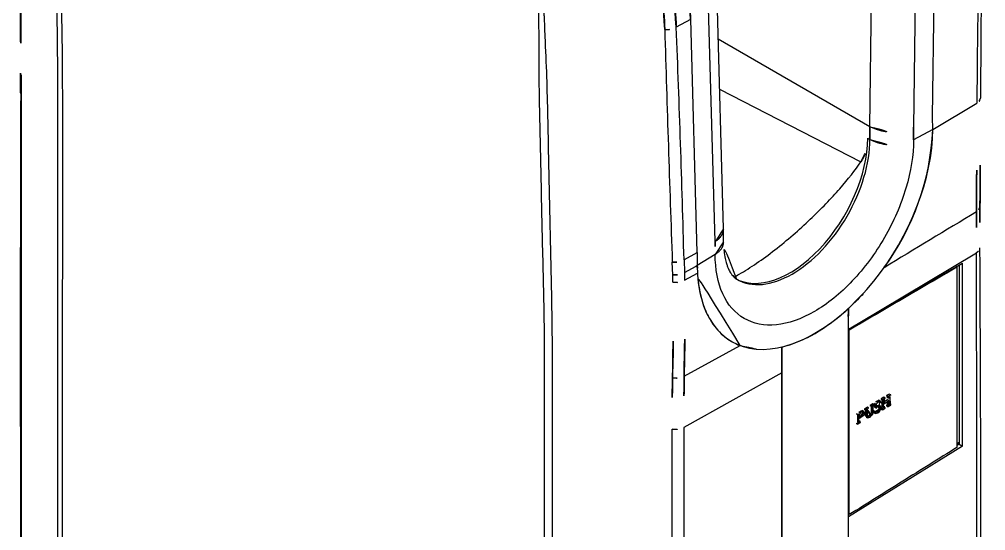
# Model space of a CAD drawing. Extents: x 16296660632 to 16296680496, y -37409619871 to -37409616057.
# Drawn here: x 16296679438.6 to 16296679746.3, y -37409616771.5 to -37409616608.5 of the extents above; entities that cross this region are included whole.
import ezdxf

# ---------------------------------------------------------------- set-up
doc = ezdxf.new("R2010")
doc.units = 0
doc.header["$LTSCALE"] = 10
doc.header["$MEASUREMENT"] = 0
for name, color, linetype in [('BACK_CASE_DADA_2', 7, 'CONTINUOUS'), ('FRONT_CASE_DADA_', 7, 'CONTINUOUS'), ('MIDDLE_CASE_DADA', 7, 'CONTINUOUS'), ('SIDE_CASE', 7, 'CONTINUOUS'), ('SIDE_CONTROL_CAS', 7, 'CONTINUOUS'), ('SIDE_CONTROL_COV', 7, 'CONTINUOUS')]:
    doc.layers.add(name, color=color, linetype=linetype)

msp = doc.modelspace()

# ---------------------------------------------------------------- linework, layer by layer
at = {"layer": 'BACK_CASE_DADA_2', "color": 7, "linetype": 'Continuous', "ltscale": 25.4}
for p, q in [((16296679729.36655, -37409616639.5644), (16296679730.860331, -37409616516.52375)), ((16296679729.392429, -37409616643.663277), (16296679743.44528, -37409616635.261589)), ((16296679729.36655, -37409616639.5644), (16296679729.35903, -37409616639.560059)), ((16296679729.392429, -37409616643.663277), (16296679729.36655, -37409616639.5644)), ((16296679729.392429, -37409616643.663277), (16296679729.38879, -37409616643.661186)), ((16296679720.372271, -37409616696.617706), (16296679743.30937, -37409616682.904457)), ((16296679705.647579, -37409616705.421082), (16296679738.9179, -37409616686.212448)), ((16296679737.785839, -37409616686.866043), (16296679737.785839, -37409616743.856712)), ((16296679738.9179, -37409616744.510307), (16296679738.9179, -37409616686.212448)), ((16296679705.647579, -37409616705.421082), (16296679720.372271, -37409616696.617706)), ((16296679702.51874, -37409616700.679642), (16296679702.55229, -37409616700.699013)), ((16296679702.53392, -37409616707.21875), (16296679705.647579, -37409616705.421082)), ((16296679737.05485, -37409616744.301041), (16296679737.785839, -37409616743.856712)), ((16296679737.785839, -37409616743.856712), (16296679738.9179, -37409616744.510307)), ((16296679738.9179, -37409616744.510307), (16296679702.53392, -37409616767.009331))]:
    msp.add_line(p, q, dxfattribs=at)
for centre, radius, start, end in [((16296688908.906759, -37409616690.474701), 9164.498595, 178.8498273777, 179.6446093763), ((16296692585.967739, -37409616744.718437), 12842.993416, 178.9438291653, 179.5117175622), ((16296673876.405161, -37409616632.557602), 5867.036225, 359.635429094, 359.9737720754), ((16296677399.059059, -37409616641.686577), 2345.530005, 359.3508445, 0.196709801), ((16296679649.23168, -37409616640.140587), 80.238116, 323.67248264, 357.48393058), ((16296684025.988541, -37409623788.547478), 8307.630887, 121.0316773141, 121.2687626811), ((16296682498.532591, -37409616679.208931), 2755.225699, 179.805912976, 180.076935205), ((16296682517.87855, -37409616677.03492), 2773.44972, 179.819026874, 180.087863652), ((16296663510.9408, -37409616775.308228), 16233.761963, 359.6870117489, 0.3317852561), ((16296647464.75717, -37409616783.294746), 32278.708311, 359.8539976354, 0.1783503441), ((16296679644.019199, -37409616638.383087), 85.495007, 313.20716162, 324.79305771), ((16296680026.89489, -37409616705.952904), 324.385151, 179.07192756, 180.22599785)]:
    msp.add_arc(centre, radius, start, end, dxfattribs=at)
msp.add_ellipse((16296679740.432011, -37409616681.300217), major_axis=(-3.999999, -0.002179), ratio=0.5777260638, start_param=2.3733331674, end_param=3.1417177349, dxfattribs=at)
for points, knots in [([(16296679744.561939, -37409616633.653107), (16296679744.56144, -37409616633.878441), (16296679744.504499, -37409616634.104637), (16296679744.20928, -37409616634.671356), (16296679743.88102, -37409616634.995613), (16296679743.44397, -37409616635.260246)], [0.19164849831, 0.19164849831, 0.19164849831, 0.19164849831, 0.5, 0.5, 0.99877943368, 0.99877943368, 0.99877943368, 0.99877943368]), ([(16296679744.43539, -37409616668.259193), (16296679744.433081, -37409616668.485352), (16296679744.37587, -37409616668.711258), (16296679744.08292, -37409616669.281113), (16296679743.75729, -37409616669.608467), (16296679743.322701, -37409616669.87455)], [0.1940594281, 0.1940594281, 0.1940594281, 0.1940594281, 0.5, 0.5, 1, 1, 1, 1])]:
    msp.add_open_spline(points, degree=3, knots=knots, dxfattribs=at)
at = {"layer": 'FRONT_CASE_DADA_', "color": 7, "linetype": 'Continuous', "ltscale": 25.4}
for p, q in [((16296679652.274521, -37409616608.523422), (16296679647.74843, -37409616611.047569)), ((16296679652.274481, -37409616608.52195), (16296679652.32716, -37409616608.492577)), ((16296679654.407209, -37409616682.837753), (16296679652.32716, -37409616608.492577)), ((16296679650.20278, -37409616685.184151), (16296679650.20281, -37409616685.183167)), ((16296679654.33637, -37409616682.878548), (16296679650.20281, -37409616685.183167)), ((16296679650.20281, -37409616685.183167), (16296679650.33766, -37409616689.222183)), ((16296679654.33638, -37409616682.87886), (16296679654.33637, -37409616682.878548)), ((16296679654.33638, -37409616682.879204), (16296679654.407209, -37409616682.837753)), ((16296679654.33638, -37409616682.87886), (16296679654.33638, -37409616682.879204)), ((16296679654.407209, -37409616682.837753), (16296679654.43721, -37409616686.936508)), ((16296679646.60866, -37409616689.89492), (16296679646.47208, -37409616685.858757)), ((16296679650.33766, -37409616689.222183), (16296679654.07748, -37409616687.13707)), ((16296679654.403469, -37409616686.955338), (16296679654.07748, -37409616687.137199)), ((16296679654.403469, -37409616686.955322), (16296679654.43721, -37409616686.936508)), ((16296679646.68401, -37409616692.29583), (16296679646.60866, -37409616689.89492)), ((16296679650.337509, -37409616689.22226), (16296679650.33766, -37409616689.222183)), ((16296679650.337509, -37409616689.22226), (16296679650.41217, -37409616691.647293)), ((16296679650.411921, -37409616691.64743), (16296679654.51206, -37409616689.361443)), ((16296679650.25189, -37409616722.248734), (16296679668.128189, -37409616712.476837)), ((16296679681.305531, -37409616712.927094), (16296679681.320709, -37409616712.93586)), ((16296679681.320709, -37409616712.93586), (16296679681.320709, -37409616721.185944)), ((16296679681.320709, -37409616721.185951), (16296679650.17687, -37409616738.549896)), ((16296679681.320709, -37409616721.185951), (16296679681.320709, -37409616901.047523))]:
    msp.add_line(p, q, dxfattribs=at)
for centre, radius, start, end in [((16296677872.40061, -37409616620.083611), 1566.574501, 0.167858889, 1.303641157), ((16296677834.82062, -37409616621.441498), 1604.276633, 0.192338505, 1.303641157), ((16296679506.5334, -37409616615.832237), 137.599584, 1.68232611, 11.19925663), ((16296679473.78598, -37409616620.312813), 174.209016, 3.04868618, 10.6623244), ((16296679490.550079, -37409616612.748016), 161.779614, 1.49691084, 7.54923381), ((16296691395.93918, -37409616268.316978), 11756.883867, 181.6740177594, 182.0352789413), ((16296674246.814171, -37409616826.958237), 5405.248225, 1.503031455, 2.28943073), ((16296675448.862961, -37409616629.26255), 3990.133132, 359.96153238, 0.19714693), ((16296676437.75983, -37409616628.645279), 3001.35479, 359.926561846, 0.240423541), ((16296703538.97715, -37409616709.639069), 24100.105303, 179.8150927027, 180.2102612037), ((16296679647.300501, -37409616679.787079), 6.127935, 262.23057166, 298.26921015), ((16296679647.438931, -37409616683.825844), 6.125603, 262.21012616, 298.24163184), ((16296679647.55476, -37409616686.256973), 6.101323, 261.79551265, 297.92316099), ((16296678838.797911, -37409616702.704819), 811.689326, 358.620277741, 0.780305497), ((16296678998.434719, -37409616704.502289), 648.364256, 358.384147034, 1.078905903), ((16296679675.525009, -37409616690.202217), 23.494446, 251.57552238, 284.32069687), ((16296679647.565651, -37409616716.750031), 6.119779, 260.36326283, 296.03672868), ((16296680664.72555, -37409616735.069382), 1014.554647, 179.276089759, 180.196709801), ((16296680419.25741, -37409616735.574516), 772.822075, 179.051816803, 180.263591817)]:
    msp.add_arc(centre, radius, start, end, dxfattribs=at)
for centre, major_axis, ratio, start_param, end_param in [((16296679644.969879, -37409616609.410797), (3.994029, 0.218475), 0.6024061172, 4.4532602359, 5.4482858395), ((16296679442.996901, -37409616631.942146), (4, -0.000286), 0.5773009429, 3.1405528123, 3.3822704139), ((16296679692.56805, -37409616665.67704), (-26.949036, -45.63907), 0.5910983615, 5.5035756475, 5.5602729133), ((16296679647.398239, -37409616736.888657), (4, -0.000079), 0.5773375426, 4.4713939573, 5.4803452641)]:
    msp.add_ellipse(centre, major_axis=major_axis, ratio=ratio, start_param=start_param, end_param=end_param, dxfattribs=at)
for points, knots in [([(16296679452.973591, -37409616821.893333), (16296679452.300489, -37409616819.46698), (16296679451.7868, -37409616817.088814), (16296679451.24975, -37409616813.608238), (16296679451.109831, -37409616812.461571), (16296679450.90959, -37409616810.195587), (16296679450.84333, -37409616809.058739), (16296679450.82967, -37409616807.44191), (16296679450.83466, -37409616806.916733), (16296679450.83374, -37409616805.85009), (16296679450.83289, -37409616805.315727), (16296679450.830851, -37409616803.711739), (16296679450.829769, -37409616802.640739), (16296679450.82659, -37409616799.422363), (16296679450.826839, -37409616797.273102), (16296679450.82732, -37409616786.537979), (16296679450.82641, -37409616777.948692), (16296679450.824591, -37409616752.182152), (16296679450.82341, -37409616735.005074), (16296679450.825411, -37409616700.652901), (16296679450.827789, -37409616683.476936), (16296679450.827801, -37409616657.705658), (16296679450.82967, -37409616649.11528), (16296679450.84033, -37409616631.942841), (16296679450.82889, -37409616623.355713), (16296679450.61603, -37409616606.316254), (16296679450.38456, -37409616597.833572), (16296679449.993361, -37409616580.887192), (16296679449.823629, -37409616572.40052), (16296679449.566561, -37409616559.670532), (16296679449.479731, -37409616555.426971), (16296679449.294809, -37409616546.942337), (16296679449.18992, -37409616542.699097), (16296679448.99593, -37409616534.269989), (16296679448.906019, -37409616530.076698), (16296679448.818769, -37409616523.816597), (16296679448.791849, -37409616521.724854), (16296679448.72916, -37409616518.578018), (16296679448.70299, -37409616517.525978), (16296679448.66017, -37409616515.445267), (16296679448.702591, -37409616514.482262), (16296679448.898581, -37409616511.631561), (16296679449.166639, -37409616509.860748), (16296679449.943649, -37409616506.605911), (16296679450.44912, -37409616505.170174), (16296679451.70653, -37409616502.76606), (16296679452.46455, -37409616501.774437), (16296679454.237579, -37409616500.234589), (16296679455.23617, -37409616499.698227), (16296679457.48666, -37409616499.06115), (16296679458.7535, -37409616498.957619), (16296679461.49287, -37409616499.20845), (16296679462.96627, -37409616499.558258), (16296679465.35216, -37409616500.415039), (16296679466.18465, -37409616500.769142), (16296679467.875799, -37409616501.536819), (16296679468.724421, -37409616501.926392), (16296679471.27935, -37409616503.111122), (16296679472.99468, -37409616503.922142), (16296679481.631729, -37409616508.072746), (16296679488.737329, -37409616511.701317), (16296679503.39279, -37409616519.518112), (16296679510.935579, -37409616523.701042), (16296679518.67527, -37409616528.169647)], [0, 0, 0, 0, 0.015625, 0.015625, 0.0234375, 0.0234375, 0.03125, 0.03125, 0.03515625, 0.03515625, 0.0390625, 0.0390625, 0.046875, 0.046875, 0.0625, 0.0625, 0.125, 0.125, 0.25, 0.25, 0.375, 0.375, 0.4375, 0.4375, 0.5, 0.5, 0.5625, 0.5625, 0.625, 0.625, 0.65625, 0.65625, 0.6875, 0.6875, 0.71875, 0.71875, 0.734375, 0.734375, 0.7421875, 0.7421875, 0.75, 0.75, 0.765625, 0.765625, 0.78125, 0.78125, 0.796875, 0.796875, 0.8125, 0.8125, 0.828125, 0.828125, 0.84375, 0.84375, 0.8515625, 0.8515625, 0.859375, 0.859375, 0.875, 0.875, 0.9375, 0.9375, 1, 1, 1, 1]), ([(16296679518.927019, -37409616529.875443), (16296679511.464661, -37409616525.566994), (16296679504.220461, -37409616521.540688), (16296679490.112869, -37409616513.978706), (16296679483.250839, -37409616510.446121), (16296679474.88656, -37409616506.365768), (16296679473.224291, -37409616505.56646), (16296679469.9203, -37409616504.00312), (16296679468.273821, -37409616503.225082), (16296679465.022261, -37409616501.769531), (16296679463.463989, -37409616501.242912), (16296679460.614981, -37409616500.638802), (16296679459.30228, -37409616500.548286), (16296679456.88604, -37409616500.833153), (16296679455.81366, -37409616501.209633), (16296679453.92557, -37409616502.416817), (16296679453.096041, -37409616503.258888), (16296679451.708521, -37409616505.395439), (16296679451.15489, -37409616506.679413), (16296679450.290079, -37409616509.680038), (16296679449.969931, -37409616511.409866), (16296679449.766541, -37409616514.269409), (16296679449.73855, -37409616515.265556), (16296679449.7731, -37409616517.34584), (16296679449.818911, -37409616518.416924), (16296679449.926491, -37409616521.621887), (16296679449.994711, -37409616523.772346), (16296679450.206779, -37409616530.228287), (16296679450.361839, -37409616534.537811), (16296679450.74918, -37409616547.37426), (16296679450.910259, -37409616555.858749), (16296679451.253309, -37409616572.892647), (16296679451.42552, -37409616581.416649), (16296679451.816629, -37409616598.430229), (16296679452.03966, -37409616606.922897), (16296679452.25495, -37409616624.004097), (16296679452.28183, -37409616632.640083), (16296679452.272369, -37409616649.877037), (16296679452.267981, -37409616658.497528), (16296679452.26498, -37409616684.361801), (16296679452.26062, -37409616701.599792), (16296679452.254801, -37409616736.076263), (16296679452.25416, -37409616753.31559), (16296679452.254021, -37409616779.176689), (16296679452.25419, -37409616787.79734), (16296679452.25321, -37409616800.727654), (16296679452.25355, -37409616805.039673), (16296679452.31942, -37409616811.546837), (16296679452.498541, -37409616813.787521), (16296679453.23947, -37409616818.442551), (16296679453.797421, -37409616820.879097), (16296679454.51366, -37409616823.296227)], [0, 0, 0, 0, 0.0625, 0.0625, 0.125, 0.125, 0.140625, 0.140625, 0.15625, 0.15625, 0.171875, 0.171875, 0.1875, 0.1875, 0.203125, 0.203125, 0.21875, 0.21875, 0.234375, 0.234375, 0.25, 0.25, 0.2578125, 0.2578125, 0.265625, 0.265625, 0.28125, 0.28125, 0.3125, 0.3125, 0.375, 0.375, 0.4375, 0.4375, 0.5, 0.5, 0.5625, 0.5625, 0.625, 0.625, 0.75, 0.75, 0.875, 0.875, 0.9375, 0.9375, 0.96875, 0.96875, 0.984375, 0.984375, 1, 1, 1, 1]), ([(16296679518.67527, -37409616528.169647), (16296679526.16803, -37409616532.495667), (16296679533.80759, -37409616537.067398), (16296679549.34453, -37409616546.639503), (16296679557.242701, -37409616551.641876), (16296679567.251289, -37409616558.199638), (16296679569.25848, -37409616559.525627), (16296679572.2722, -37409616561.534721), (16296679573.277479, -37409616562.207962), (16296679575.28932, -37409616563.56205), (16296679576.296841, -37409616564.234093), (16296679579.313841, -37409616566.325027), (16296679581.335979, -37409616567.885078), (16296679585.32082, -37409616571.283447), (16296679587.23456, -37409616573.086578), (16296679590.908911, -37409616576.889282), (16296679592.68574, -37409616578.911346), (16296679595.95409, -37409616583.072151), (16296679597.44451, -37409616585.202789), (16296679600.114901, -37409616589.585571), (16296679601.298969, -37409616591.858238), (16296679603.227579, -37409616596.368088), (16296679603.99222, -37409616598.625969), (16296679604.84691, -37409616602.009666), (16296679605.080971, -37409616603.14164), (16296679605.358959, -37409616604.809959), (16296679605.43939, -37409616605.36158), (16296679605.592831, -37409616606.458603), (16296679605.61558, -37409616606.990807), (16296679605.7369, -37409616609.660294), (16296679605.80644, -37409616611.799423), (16296679606.084141, -37409616618.235786), (16296679606.279831, -37409616622.520462), (16296679606.577841, -37409616631.066681), (16296679606.685511, -37409616635.332672), (16296679606.860319, -37409616643.877983), (16296679606.949909, -37409616648.155647), (16296679607.21018, -37409616660.990288), (16296679607.381599, -37409616669.550247), (16296679607.77339, -37409616686.641357), (16296679607.97538, -37409616695.162552), (16296679608.232389, -37409616712.33432), (16296679608.25058, -37409616720.982491), (16296679608.249331, -37409616738.301979), (16296679608.24901, -37409616746.964317), (16296679608.23568, -37409616772.940849), (16296679608.235359, -37409616790.259903), (16296679608.234699, -37409616824.896477), (16296679608.23284, -37409616842.213531), (16296679608.228649, -37409616868.189087), (16296679608.22661, -37409616876.847427), (16296679608.22633, -37409616889.83609), (16296679608.194639, -37409616894.156799), (16296679608.290791, -37409616899.576347), (16296679608.187531, -37409616900.623901), (16296679607.93679, -37409616902.671219), (16296679607.765909, -37409616903.668579), (16296679607.11063, -37409616906.578827), (16296679606.4753, -37409616908.421654), (16296679605.673269, -37409616910.054588)], [0, 0, 0, 0, 0.0625, 0.0625, 0.125, 0.125, 0.140625, 0.140625, 0.1484375, 0.1484375, 0.15625, 0.15625, 0.171875, 0.171875, 0.1875, 0.1875, 0.203125, 0.203125, 0.21875, 0.21875, 0.234375, 0.234375, 0.25, 0.25, 0.2578125, 0.2578125, 0.26171875, 0.26171875, 0.265625, 0.265625, 0.28125, 0.28125, 0.3125, 0.3125, 0.34375, 0.34375, 0.375, 0.375, 0.4375, 0.4375, 0.5, 0.5, 0.5625, 0.5625, 0.625, 0.625, 0.75, 0.75, 0.875, 0.875, 0.9375, 0.9375, 0.96875, 0.96875, 0.9765625, 0.9765625, 0.984375, 0.984375, 1, 1, 1, 1]), ([(16296679603.227591, -37409616909.156303), (16296679604.05554, -37409616907.622543), (16296679604.69025, -37409616905.90316), (16296679605.54669, -37409616902.186668), (16296679605.7589, -37409616900.151993), (16296679605.83647, -37409616893.735893), (16296679605.83633, -37409616889.432457), (16296679605.83531, -37409616876.521896), (16296679605.83544, -37409616867.915359), (16296679605.834471, -37409616842.095383), (16296679605.831671, -37409616824.881798), (16296679605.82243, -37409616790.452057), (16296679605.81741, -37409616773.236359), (16296679605.821871, -37409616747.414719), (16296679605.8221, -37409616738.80587), (16296679605.817221, -37409616721.587242), (16296679605.850901, -37409616712.99646), (16296679605.579359, -37409616695.903976), (16296679605.355551, -37409616687.425278), (16296679604.9611, -37409616670.440178), (16296679604.79867, -37409616661.934486), (16296679604.449711, -37409616644.921623), (16296679604.217461, -37409616636.407669), (16296679604.053221, -37409616623.721893), (16296679604.049009, -37409616619.508247), (16296679604.04101, -37409616613.179039), (16296679604.03303, -37409616611.066566), (16296679603.994129, -37409616607.903191), (16296679603.97846, -37409616606.850906), (16296679603.89835, -37409616604.736809), (16296679603.79715, -37409616603.658607), (16296679603.295259, -37409616600.36171), (16296679602.66493, -37409616598.053421), (16296679600.98045, -37409616593.532463), (16296679599.92745, -37409616591.292091), (16296679597.39922, -37409616586.83345), (16296679595.948151, -37409616584.657753), (16296679592.778669, -37409616580.480438), (16296679591.030041, -37409616578.443283), (16296679587.354309, -37409616574.606262), (16296679585.441669, -37409616572.814873), (16296679581.49519, -37409616569.455688), (16296679579.447729, -37409616567.883324), (16296679576.431641, -37409616565.802017), (16296679575.42902, -37409616565.135857), (16296679573.42445, -37409616563.792183), (16296679572.42321, -37409616563.124199), (16296679569.422791, -37409616561.131142), (16296679567.426901, -37409616559.816719), (16296679557.47138, -37409616553.311813), (16296679549.573219, -37409616548.316109), (16296679534.03233, -37409616538.75341), (16296679526.401211, -37409616534.19075), (16296679518.927019, -37409616529.875443)], [0, 0, 0, 0, 0.015625, 0.015625, 0.03125, 0.03125, 0.0625, 0.0625, 0.125, 0.125, 0.25, 0.25, 0.375, 0.375, 0.4375, 0.4375, 0.5, 0.5, 0.5625, 0.5625, 0.625, 0.625, 0.6875, 0.6875, 0.71875, 0.71875, 0.734375, 0.734375, 0.7421875, 0.7421875, 0.75, 0.75, 0.765625, 0.765625, 0.78125, 0.78125, 0.796875, 0.796875, 0.8125, 0.8125, 0.828125, 0.828125, 0.84375, 0.84375, 0.8515625, 0.8515625, 0.859375, 0.859375, 0.875, 0.875, 0.9375, 0.9375, 1, 1, 1, 1]), ([(16296679439.11216, -37409616632.492287), (16296679439.109449, -37409616660.180618), (16296679439.10725, -37409616687.868912), (16296679439.104321, -37409616729.401993), (16296679439.103649, -37409616743.24633), (16296679439.1036, -37409616764.012306), (16296679439.1036, -37409616770.934303), (16296679439.103041, -37409616781.317673), (16296679439.102739, -37409616784.778847), (16296679439.102131, -37409616789.970818), (16296679439.101839, -37409616792.566887), (16296679439.10206, -37409616795.162781), (16296679439.102289, -37409616796.46067), (16296679439.1024, -37409616796.893333), (16296679439.10261, -37409616797.758461), (16296679439.102091, -37409616798.189636), (16296679439.101379, -37409616798.62207)], [0, 0, 0, 0, 0.5, 0.5, 0.75, 0.75, 0.875, 0.875, 0.9375, 0.9375, 0.96875, 0.984375, 0.984375, 0.9921875, 0.9921875, 1, 1, 1, 1]), ([(16296679668.099501, -37409616712.492371), (16296679667.123859, -37409616712.103073), (16296679666.165791, -37409616711.645653), (16296679664.79781, -37409616710.834549), (16296679664.35268, -37409616710.54274), (16296679663.492069, -37409616709.921883), (16296679663.075911, -37409616709.592506), (16296679661.064569, -37409616707.852669), (16296679659.67555, -37409616706.166222), (16296679658.21616, -37409616703.687523), (16296679657.938259, -37409616703.173073), (16296679657.411039, -37409616702.105904), (16296679657.16349, -37409616701.556664), (16296679656.470551, -37409616699.868317), (16296679656.073601, -37409616698.686432), (16296679655.407009, -37409616696.212357), (16296679655.137369, -37409616694.920181), (16296679654.829411, -37409616692.898323), (16296679654.74287, -37409616692.210419), (16296679654.6026, -37409616690.806213), (16296679654.54879, -37409616690.087784), (16296679654.512091, -37409616689.361938)], [0, 0, 0, 0, 0.125, 0.125, 0.1875, 0.1875, 0.25, 0.25, 0.5, 0.5, 0.5625, 0.5625, 0.625, 0.625, 0.75, 0.75, 0.875, 0.875, 0.9375, 0.9375, 1, 1, 1, 1]), ([(16296679646.45005, -37409616918.334877), (16296679646.44968, -37409616917.867783), (16296679646.447081, -37409616917.400864), (16296679646.44698, -37409616916.46769), (16296679646.446899, -37409616915.067886), (16296679646.44697, -37409616913.667961), (16296679646.447241, -37409616910.868011), (16296679646.44754, -37409616909.001244), (16296679646.448021, -37409616903.400963), (16296679646.44838, -37409616892.200684), (16296679646.447651, -37409616881.000931), (16296679646.44648, -37409616858.601257), (16296679646.446529, -37409616843.667633), (16296679646.44619, -37409616813.800217), (16296679646.44581, -37409616798.866493), (16296679646.444901, -37409616768.998894), (16296679646.44536, -37409616754.064796), (16296679646.44352, -37409616739.131264)], [0, 0, 0, 0, 0.0078125, 0.0078125, 0.015625, 0.03125, 0.03125, 0.0625, 0.0625, 0.125, 0.25, 0.25, 0.5, 0.5, 0.75, 0.75, 1, 1, 1, 1]), ([(16296679650.17687, -37409616738.549896), (16296679650.176279, -37409616768.424309), (16296679650.173109, -37409616798.300163), (16296679650.170509, -37409616843.112717), (16296679650.169689, -37409616858.050209), (16296679650.16983, -37409616880.455688), (16296679650.170059, -37409616891.65834), (16296679650.16931, -37409616902.861526), (16296679650.168671, -37409616908.463287), (16296679650.16828, -37409616911.264198), (16296679650.1684, -37409616914.064819), (16296679650.168659, -37409616915.931801), (16296679650.16958, -37409616916.864861), (16296679650.16843, -37409616917.799057)], [0, 0, 0, 0, 0.5, 0.5, 0.75, 0.75, 0.875, 0.9375, 0.9375, 0.96875, 0.984375, 0.984375, 1, 1, 1, 1])]:
    msp.add_open_spline(points, degree=3, knots=knots, dxfattribs=at)
msp.add_open_spline([(16296679438.973551, -37409616615.499321), (16296679438.970881, -37409616615.686096), (16296679439.00906, -37409616615.87294), (16296679439.0882, -37409616616.05407)], degree=3, dxfattribs=at)
at = {"layer": 'MIDDLE_CASE_DADA', "color": 7, "linetype": 'Continuous', "ltscale": 25.4}
for p, q in [((16296679729.35903, -37409616639.560066), (16296679730.85886, -37409616516.473938)), ((16296679709.35821, -37409616642.710983), (16296679711.040279, -37409616518.686028)), ((16296679724.92907, -37409616518.950111), (16296679723.248329, -37409616642.876373)), ((16296679662.78702, -37409616675.257919), (16296679660.722151, -37409616600.665497)), ((16296679660.102261, -37409616679.333763), (16296679658.03924, -37409616604.808289)), ((16296679709.35681, -37409616642.710167), (16296679661.115021, -37409616614.857773)), ((16296679661.555929, -37409616630.785294), (16296679706.48452, -37409616653.957939)), ((16296679709.35821, -37409616642.710983), (16296679709.35681, -37409616642.710167)), ((16296679729.38879, -37409616643.661186), (16296679723.27656, -37409616646.951942)), ((16296679708.69413, -37409616646.410057), (16296679709.387951, -37409616646.810638)), ((16296679662.819889, -37409616679.532837), (16296679662.787201, -37409616675.191597)), ((16296679660.13522, -37409616683.406609), (16296679654.435471, -37409616686.935509)), ((16296679664.138559, -37409616710.462402), (16296679665.41213, -37409616711.197693))]:
    msp.add_line(p, q, dxfattribs=at)
for centre, radius, start, end in [((16296679716.474529, -37409616628.41021), 15.973545, 243.54422854, 295.09147001), ((16296679695.5991, -37409616646.673897), 13.097691, 326.21142596, 1.15410602), ((16296679716.47739, -37409616632.617447), 15.865259, 243.4574304, 295.37862743), ((16296679941.58243, -37409616679.167297), 281.480221, 180.0340963, 180.86293064)]:
    msp.add_arc(centre, radius, start, end, dxfattribs=at)
for centre, major_axis, start_param, end_param in [((16296679691.91213, -37409616665.298347), (26.5, 45.899346), 2.3561944902, 5.4977871438), ((16296679683.9454, -37409616660.698753), (17.5, 30.310889), 3.1415926536, 5.4977871438), ((16296679690.638559, -37409616664.563057), (26.5, 45.899346), 3.1360658299, 3.1415926536)]:
    msp.add_ellipse(centre, major_axis=major_axis, ratio=0.5773502692, start_param=start_param, end_param=end_param, dxfattribs=at)
for points, knots in [([(16296679709.38781, -37409616646.810562), (16296679709.37756, -37409616645.466759), (16296679709.367439, -37409616644.123039), (16296679709.35733, -37409616642.77932), (16296679709.357149, -37409616642.756271), (16296679709.356979, -37409616642.733223), (16296679709.35681, -37409616642.710167)], [0, 0, 0, 0, 0.9831354702, 0.9831354702, 0.9831354702, 1, 1, 1, 1]), ([(16296679723.248329, -37409616642.876373), (16296679723.258551, -37409616644.233643), (16296679723.26877, -37409616645.590927), (16296679723.27899, -37409616646.948196), (16296679723.278999, -37409616646.949013), (16296679723.279011, -37409616646.949806), (16296679723.27721, -37409616646.951637)], [0, 0, 0, 0, 0.9994076959, 0.9994076959, 0.9994076959, 1, 1, 1, 1]), ([(16296679723.27721, -37409616646.951637), (16296679723.27656, -37409616651.723846), (16296679722.454861, -37409616656.968277), (16296679719.29191, -37409616667.61174), (16296679716.95191, -37409616673.006577), (16296679711.10754, -37409616683.129318), (16296679707.60548, -37409616687.853241), (16296679699.96945, -37409616695.914162), (16296679695.83848, -37409616699.247993), (16296679687.573299, -37409616704.019897), (16296679683.442329, -37409616705.456093), (16296679675.806299, -37409616706.212502), (16296679672.304239, -37409616705.532417), (16296679666.459869, -37409616702.158173), (16296679664.119869, -37409616699.46534), (16296679660.956921, -37409616692.474136), (16296679660.13522, -37409616688.17852), (16296679660.134649, -37409616683.406967)], [0, 0, 0, 0, 0.125, 0.125, 0.25, 0.25, 0.375, 0.375, 0.5, 0.5, 0.625, 0.625, 0.75, 0.75, 0.875, 0.875, 1, 1, 1, 1]), ([(16296679667.13921, -37409616691.410217), (16296679669.42996, -37409616692.73278), (16296679672.17528, -37409616693.265907), (16296679678.16128, -37409616692.672951), (16296679681.399611, -37409616691.547089), (16296679687.878811, -37409616687.80632), (16296679691.11714, -37409616685.192879), (16296679697.103149, -37409616678.873787), (16296679699.848471, -37409616675.170639), (16296679704.42996, -37409616667.235268), (16296679706.26432, -37409616663.006172), (16296679708.743811, -37409616654.662598), (16296679709.387951, -37409616650.551407), (16296679709.38781, -37409616646.810562)], [0.25, 0.25, 0.25, 0.25, 0.375, 0.375, 0.5, 0.5, 0.625, 0.625, 0.75, 0.75, 0.875, 0.875, 1, 1, 1, 1]), ([(16296679666.084, -37409616690.679077), (16296679666.64325, -37409616690.380836), (16296679667.214581, -37409616690.064087), (16296679669.549629, -37409616688.720711), (16296679671.415211, -37409616687.540382), (16296679675.25601, -37409616684.909264), (16296679677.19157, -37409616683.487633), (16296679681.09277, -37409616680.448311), (16296679683.04162, -37409616678.841614), (16296679686.79994, -37409616675.587387), (16296679688.647869, -37409616673.906487), (16296679692.14809, -37409616670.577011), (16296679693.804239, -37409616668.926811), (16296679696.9459, -37409616665.656677), (16296679698.42091, -37409616664.046333), (16296679702.46818, -37409616659.417023), (16296679704.735229, -37409616656.520172), (16296679706.48452, -37409616653.957939)], [0.47936407846, 0.47936407846, 0.47936407846, 0.47936407846, 0.5, 0.5, 0.5625, 0.5625, 0.625, 0.625, 0.6875, 0.6875, 0.75, 0.75, 0.8125, 0.8125, 0.875, 0.875, 1, 1, 1, 1]), ([(16296679662.78702, -37409616675.257797), (16296679662.787069, -37409616675.259399), (16296679662.787251, -37409616675.266289), (16296679662.78758, -37409616675.279938), (16296679662.787951, -37409616675.300201), (16296679662.78824, -37409616675.324898), (16296679662.788361, -37409616675.354019), (16296679662.78817, -37409616675.387573), (16296679662.787571, -37409616675.425537), (16296679662.786381, -37409616675.467941), (16296679662.784451, -37409616675.514763), (16296679662.781601, -37409616675.565971), (16296679662.77762, -37409616675.621582), (16296679662.772289, -37409616675.68158), (16296679662.76539, -37409616675.745934), (16296679662.75666, -37409616675.814613), (16296679662.74584, -37409616675.887604), (16296679662.732651, -37409616675.964859), (16296679662.716801, -37409616676.046333), (16296679662.697969, -37409616676.131973), (16296679662.675859, -37409616676.22171), (16296679662.650129, -37409616676.315468), (16296679662.62044, -37409616676.41317), (16296679662.586439, -37409616676.514717), (16296679662.547791, -37409616676.619987), (16296679662.50412, -37409616676.728867), (16296679662.45508, -37409616676.841209), (16296679662.400311, -37409616676.956871), (16296679662.339439, -37409616677.075668), (16296679662.272141, -37409616677.197418), (16296679662.198059, -37409616677.321922), (16296679662.116859, -37409616677.448959), (16296679662.02824, -37409616677.578293), (16296679661.93189, -37409616677.709671), (16296679661.827539, -37409616677.842819), (16296679661.71493, -37409616677.977463), (16296679661.59384, -37409616678.113289), (16296679661.464069, -37409616678.250008), (16296679661.32547, -37409616678.387283), (16296679661.17791, -37409616678.524773), (16296679661.021311, -37409616678.66214), (16296679660.85561, -37409616678.799026), (16296679660.68087, -37409616678.935112), (16296679660.49696, -37409616679.069946), (16296679660.304569, -37409616679.203484), (16296679660.16993, -37409616679.290176), (16296679660.102261, -37409616679.333763)], [0.50086784649, 0.50086784649, 0.50086784649, 0.50086784649, 0.50140896562, 0.50318581886, 0.50545912047, 0.50822883774, 0.51149491039, 0.51525723849, 0.51951566827, 0.52426997573, 0.52951984822, 0.53526486383, 0.54150446877, 0.54823795273, 0.5554644223, 0.56318277244, 0.57139165629, 0.58008945322, 0.58927423542, 0.5989437331, 0.6090952986, 0.61972586955, 0.63083193137, 0.6424094795, 0.6544539815, 0.66696033967, 0.67992285427, 0.69333518813, 0.70719033283, 0.7214805771, 0.73619747799, 0.75133183522, 0.76687366936, 0.78281220435, 0.79913585488, 0.81583221917, 0.83288807756, 0.85028939742, 0.86802134466, 0.88606830218, 0.90441389542, 0.92304102518, 0.9419319076, 0.96106812131, 0.98043066142, 1, 1, 1, 1]), ([(16296679667.06967, -37409616691.36879), (16296679666.776541, -37409616691.206642), (16296679666.339689, -37409616690.917763), (16296679665.284, -37409616689.748306), (16296679664.61022, -37409616688.574547), (16296679664.27669, -37409616687.848633), (16296679664.02775, -37409616687.245041), (16296679663.66514, -37409616686.212143), (16296679663.252769, -37409616684.58857), (16296679662.89102, -37409616682.276131), (16296679662.858419, -37409616680.516273), (16296679662.84429, -37409616679.431938)], [0, 0, 0, 0, 0.1990263836, 0.3507688116, 0.4619879851, 0.5035243592, 0.5456849374, 0.6170870432, 0.7200774089, 0.8555499971, 1, 1, 1, 1])]:
    msp.add_open_spline(points, degree=3, knots=knots, dxfattribs=at)
msp.add_rational_spline([(16296679662.82131, -37409616679.442963), (16296679662.839569, -37409616681.732353), (16296679660.1353, -37409616683.406647), (16296679660.134741, -37409616683.407013), (16296679660.134649, -37409616683.406967)], [0.859705580105, 0.861907525907, 1, 1, 1], degree=2, knots=[0.50791826635, 0.50791826635, 0.50791826635, 0.99987951802, 0.99987951802, 0.99999779451, 0.99999779451, 0.99999779451], dxfattribs=at)
at = {"layer": 'SIDE_CASE', "color": 7, "linetype": 'Continuous', "ltscale": 25.4}
for p, q in [((16296679702.51873, -37409616700.679642), (16296679702.53392, -37409616700.688408)), ((16296679702.53392, -37409616890.568649), (16296679702.53392, -37409616700.688408)), ((16296679681.305531, -37409616712.927094), (16296679681.320709, -37409616712.93586)), ((16296679681.320709, -37409616902.816093), (16296679681.320709, -37409616712.93586))]:
    msp.add_line(p, q, dxfattribs=at)
msp.add_ellipse((16296679691.927311, -37409616665.307114), major_axis=(-26.5, -45.899346), ratio=0.5773502692, start_param=0.4984579515, end_param=1.0723383753, dxfattribs=at)
at = {"layer": 'SIDE_CONTROL_CAS', "color": 7, "linetype": 'Continuous', "ltscale": 25.4}
msp.add_line((16296679737.05485, -37409616743.917953), (16296679737.785839, -37409616743.495911), dxfattribs=at)
at = {"layer": 'SIDE_CONTROL_COV', "color": 7, "linetype": 'Continuous', "ltscale": 25.4}
for p, q in [((16296679737.05485, -37409616687.514526), (16296679736.878969, -37409616687.389633)), ((16296679737.05485, -37409616687.514526), (16296679737.05485, -37409616744.971848)), ((16296679702.830931, -37409616707.517448), (16296679702.53392, -37409616707.345352)), ((16296679702.830931, -37409616766.351784), (16296679702.830931, -37409616707.517448)), ((16296679715.51248, -37409616727.910011), (16296679714.64897, -37409616728.432007)), ((16296679715.136391, -37409616728.710197), (16296679714.64897, -37409616728.432007)), ((16296679714.64897, -37409616728.432007), (16296679714.64897, -37409616728.541351)), ((16296679715.13694, -37409616728.819847), (16296679714.64897, -37409616728.541351)), ((16296679716.02033, -37409616728.199852), (16296679715.136391, -37409616728.710197)), ((16296679715.136391, -37409616728.710197), (16296679715.13694, -37409616728.819847)), ((16296679716.02033, -37409616728.199852), (16296679715.51248, -37409616727.910011)), ((16296679716.02088, -37409616728.309502), (16296679716.02033, -37409616728.199852)), ((16296679710.32881, -37409616731.04792), (16296679709.498581, -37409616731.549881)), ((16296679709.86392, -37409616731.758392), (16296679709.498581, -37409616731.549881)), ((16296679709.498581, -37409616731.549881), (16296679709.498581, -37409616731.664146)), ((16296679709.864491, -37409616731.872993), (16296679709.498581, -37409616731.664146)), ((16296679710.713869, -37409616731.267677), (16296679709.86392, -37409616731.758392)), ((16296679709.86392, -37409616731.758392), (16296679709.864491, -37409616731.872993)), ((16296679710.713869, -37409616731.267677), (16296679710.32881, -37409616731.04792)), ((16296679710.714439, -37409616731.382271), (16296679710.713869, -37409616731.267677)), ((16296679710.81909, -37409616731.971207), (16296679711.33766, -37409616732.267174)), ((16296679711.25806, -37409616731.142807), (16296679710.85948, -37409616730.915337)), ((16296679712.08453, -37409616731.935539), (16296679711.660669, -37409616731.693626)), ((16296679711.885571, -37409616730.111542), (16296679711.71979, -37409616730.153008)), ((16296679712.137569, -37409616730.391449), (16296679711.71979, -37409616730.153008)), ((16296679712.30757, -37409616730.352386), (16296679711.885571, -37409616730.111542)), ((16296679711.99284, -37409616730.081047), (16296679711.885851, -37409616730.110283)), ((16296679712.417561, -37409616730.323448), (16296679711.99284, -37409616730.081047)), ((16296679712.258459, -37409616729.828682), (16296679712.07222, -37409616730.029953)), ((16296679712.49999, -37409616730.276932), (16296679712.0734, -37409616730.03347)), ((16296679712.68902, -37409616730.074417), (16296679712.258459, -37409616729.828682)), ((16296679712.417521, -37409616730.32383), (16296679712.30776, -37409616730.351517)), ((16296679712.913111, -37409616731.940514), (16296679712.31872, -37409616731.60128)), ((16296679712.68902, -37409616730.074417), (16296679712.49881, -37409616730.273407)), ((16296679712.94593, -37409616730.746223), (16296679712.68902, -37409616730.074417)), ((16296679712.885941, -37409616730.824677), (16296679712.94593, -37409616730.746223)), ((16296679713.80069, -37409616728.944817), (16296679712.933741, -37409616729.468933)), ((16296679713.38055, -37409616729.723938), (16296679712.933741, -37409616729.468933)), ((16296679712.933741, -37409616729.468933), (16296679712.933741, -37409616729.57827)), ((16296679713.38109, -37409616729.83358), (16296679712.933741, -37409616729.57827)), ((16296679714.26803, -37409616729.211548), (16296679713.38055, -37409616729.723938)), ((16296679713.38055, -37409616729.723938), (16296679713.38109, -37409616729.83358)), ((16296679714.26803, -37409616729.211548), (16296679713.80069, -37409616728.944817)), ((16296679714.9624, -37409616729.750191), (16296679713.95196, -37409616730.361038)), ((16296679715.464741, -37409616730.036888), (16296679713.95467, -37409616730.90873)), ((16296679713.955219, -37409616731.018372), (16296679715.46529, -37409616730.14653)), ((16296679714.268579, -37409616729.32119), (16296679714.26803, -37409616729.211548)), ((16296679715.151911, -37409616731.839592), (16296679714.64897, -37409616731.552551)), ((16296679714.64897, -37409616731.552551), (16296679714.64897, -37409616731.666817)), ((16296679715.152479, -37409616731.954178), (16296679714.64897, -37409616731.666817)), ((16296679715.38957, -37409616731.636238), (16296679714.881451, -37409616731.346237)), ((16296679715.464741, -37409616730.036888), (16296679714.9624, -37409616729.750191)), ((16296679715.151911, -37409616731.839592), (16296679715.152479, -37409616731.954178)), ((16296679715.152479, -37409616731.954178), (16296679716.036421, -37409616731.44384)), ((16296679716.035851, -37409616731.329247), (16296679715.720051, -37409616731.14901)), ((16296679716.036421, -37409616731.44384), (16296679716.035851, -37409616731.329247)), ((16296679705.41375, -37409616734.327713), (16296679705.151739, -37409616734.178169)), ((16296679705.151739, -37409616734.178169), (16296679705.151739, -37409616734.292427)), ((16296679705.41432, -37409616734.442291), (16296679705.151739, -37409616734.292427)), ((16296679705.41375, -37409616734.327713), (16296679705.41432, -37409616734.442291)), ((16296679706.55035, -37409616735.023651), (16296679706.03594, -37409616735.321457)), ((16296679706.766701, -37409616735.147163), (16296679706.55032, -37409616735.023666)), ((16296679707.22554, -37409616734.622429), (16296679707.0098, -37409616734.499313)), ((16296679707.50909, -37409616733.443901), (16296679707.40729, -37409616733.385803)), ((16296679708.5874, -37409616732.100792), (16296679707.62435, -37409616732.68309)), ((16296679707.945169, -37409616732.866188), (16296679707.62435, -37409616732.68309)), ((16296679707.62435, -37409616732.68309), (16296679707.62435, -37409616732.797363)), ((16296679707.94574, -37409616732.980766), (16296679707.62435, -37409616732.797363)), ((16296679708.93111, -37409616732.296959), (16296679707.945169, -37409616732.866188)), ((16296679707.945169, -37409616732.866188), (16296679707.94574, -37409616732.980766)), ((16296679708.34623, -37409616732.923668), (16296679708.24271, -37409616732.864594)), ((16296679708.93111, -37409616732.296959), (16296679708.5874, -37409616732.100792)), ((16296679708.931681, -37409616732.411537), (16296679708.93111, -37409616732.296959)), ((16296679709.977091, -37409616734.669357), (16296679709.59474, -37409616734.451149)), ((16296679710.653299, -37409616733.245567), (16296679710.575809, -37409616733.335991)), ((16296679710.978849, -37409616733.566017), (16296679710.575809, -37409616733.335991)), ((16296679710.575809, -37409616733.335991), (16296679710.84148, -37409616734.026176)), ((16296679711.057961, -37409616733.476517), (16296679710.653299, -37409616733.245567)), ((16296679711.253969, -37409616734.261223), (16296679710.840389, -37409616734.025177)), ((16296679711.057961, -37409616733.476517), (16296679710.978849, -37409616733.566017)), ((16296679710.978849, -37409616733.566017), (16296679711.255051, -37409616734.262207)), ((16296679711.46434, -37409616733.780113), (16296679711.217381, -37409616733.639168)), ((16296679712.62076, -37409616733.21331), (16296679712.176821, -37409616732.959938)), ((16296679713.396061, -37409616732.853317), (16296679712.933741, -37409616732.58947)), ((16296679713.396629, -37409616732.967918), (16296679712.933741, -37409616732.703743)), ((16296679713.64505, -37409616732.643433), (16296679713.17729, -37409616732.376472)), ((16296679713.396061, -37409616732.853317), (16296679713.396629, -37409616732.967918)), ((16296679713.396629, -37409616732.967918), (16296679714.284121, -37409616732.455528)), ((16296679714.28355, -37409616732.340942), (16296679713.961479, -37409616732.157127)), ((16296679714.284121, -37409616732.455528), (16296679714.28355, -37409616732.340942)), ((16296679705.429251, -37409616737.452972), (16296679705.151739, -37409616737.294594)), ((16296679705.151739, -37409616737.294594), (16296679705.151739, -37409616737.408859)), ((16296679705.429819, -37409616737.567558), (16296679705.151739, -37409616737.408859)), ((16296679705.429251, -37409616737.452972), (16296679705.429819, -37409616737.567558)), ((16296679705.429819, -37409616737.567558), (16296679706.445499, -37409616736.981163)), ((16296679705.72348, -37409616737.199593), (16296679705.439541, -37409616737.037537)), ((16296679706.766741, -37409616735.147148), (16296679706.03717, -37409616735.568367)), ((16296679706.444929, -37409616736.866562), (16296679706.14382, -37409616736.694717)), ((16296679706.445499, -37409616736.981163), (16296679706.444929, -37409616736.866562)), ((16296679708.2323, -37409616735.298012), (16296679708.658701, -37409616735.541367)), ((16296679737.05485, -37409616743.723869), (16296679737.785839, -37409616743.301826)), ((16296679702.830931, -37409616766.351784), (16296679702.53392, -37409616766.19268))]:
    msp.add_line(p, q, dxfattribs=at)
for centre, radius, start, end in [((16296679716.372629, -37409616728.979408), 0.756643, 117.70317867, 142.55758066), ((16296679711.172199, -37409616732.265907), 0.99518, 117.38614551, 139.09091867), ((16296679712.37315, -37409616731.75856), 1.732697, 112.15892028, 150.87898096), ((16296679712.73793, -37409616731.986397), 1.703424, 110.64343085, 150.31541099), ((16296679711.958929, -37409616729.942169), 0.143322, 283.65520404, 322.23318033), ((16296679714.29438, -37409616730.918831), 0.726181, 299.22840617, 323.94341268), ((16296679714.813801, -37409616731.203903), 0.720018, 298.00705203, 323.09688032), ((16296679705.9711, -37409616734.050194), 1.131913, 300.77974789, 336.6190406), ((16296679709.397579, -37409616733.299728), 1.002958, 117.6795211, 138.9786652), ((16296679711.75062, -37409616732.973106), 0.856276, 216.00902228, 250.46817567), ((16296679711.60673, -37409616730.935966), 1.35833, 259.97256631, 286.11554836), ((16296679711.33432, -37409616732.243446), 1.717398, 288.98740852, 327.09115721), ((16296679713.065559, -37409616732.208633), 0.724476, 297.14205443, 323.11873692), ((16296679704.738661, -37409616736.542473), 0.858094, 298.77641743, 324.76419375), ((16296679705.035391, -37409616736.698082), 0.851457, 297.55262201, 323.91362018)]:
    msp.add_arc(centre, radius, start, end, dxfattribs=at)
for centre, major_axis, ratio, start_param, end_param in [((16296679711.33593, -37409616734.385117), (2.207273, 3.867521), 0.5806556278, 0.4630819429, 0.519354088), ((16296679712.45579, -37409616730.144997), (-0.099798, -0.174863), 0.5806556253, 0.500600364, 1.0924331253), ((16296679706.78396, -37409616734.506332), (0.381028, 0.667627), 0.5806556282, 3.8866078656, 4.8665644878), ((16296679711.613359, -37409616734.5905), (0.40929, 0.717146), 0.5806556268, 1.1628686866, 1.4398154697)]:
    msp.add_ellipse(centre, major_axis=major_axis, ratio=ratio, start_param=start_param, end_param=end_param, dxfattribs=at)
for points, knots in [([(16296679737.05485, -37409616687.514526), (16296679731.331989, -37409616690.857674), (16296679725.609909, -37409616694.201263), (16296679719.88854, -37409616697.545273), (16296679714.201981, -37409616700.868927), (16296679708.516121, -37409616704.193001), (16296679702.830931, -37409616707.517448)], [0, 0, 0, 0, 0.5015251774, 0.5015251774, 0.5015251774, 1, 1, 1, 1]), ([(16296679714.963539, -37409616728.713287), (16296679714.963421, -37409616728.824654), (16296679714.963039, -37409616729.17028), (16296679714.96266, -37409616729.515907), (16296679714.9624, -37409616729.750191)], [0.26233467174, 0.26233467174, 0.26233467174, 0.26233467174, 0.5, 1, 1, 1, 1]), ([(16296679715.37525, -37409616728.748398), (16296679715.4307, -37409616728.757721), (16296679715.458651, -37409616728.807716), (16296679715.460979, -37409616729.277901), (16296679715.46286, -37409616729.657387), (16296679715.464741, -37409616730.036888)], [0, 0, 0, 0, 0.1928696669, 0.1928696669, 1, 1, 1, 1]), ([(16296679716.035851, -37409616731.329247), (16296679715.91757, -37409616731.397537), (16296679715.833879, -37409616731.423531), (16296679715.735399, -37409616731.38987), (16296679715.70982, -37409616731.329811), (16296679715.705231, -37409616730.404839), (16296679715.70116, -37409616729.582916), (16296679715.69663, -37409616728.670319), (16296679715.7218, -37409616728.589653), (16296679715.771891, -37409616728.519386)], [0, 0, 0, 0, 0.0869195441, 0.0869195441, 0.1795616358, 0.1795616358, 0.9184749593, 0.9184749593, 1, 1, 1, 1]), ([(16296679709.857269, -37409616731.860321), (16296679709.86005, -37409616732.421471), (16296679709.862829, -37409616732.98262), (16296679709.86729, -37409616733.880951), (16296679709.77787, -37409616734.183907), (16296679709.59474, -37409616734.451149)], [0.14220706097, 0.14220706097, 0.14220706097, 0.14220706097, 0.67803726056, 0.67803726056, 1, 1, 1, 1]), ([(16296679710.06389, -37409616734.698624), (16296679710.25703, -37409616734.398613), (16296679710.352739, -37409616734.074661), (16296679710.347931, -37409616733.106003), (16296679710.34486, -37409616732.486053), (16296679710.341299, -37409616731.767189), (16296679710.367161, -37409616731.682808), (16296679710.42009, -37409616731.614212)], [0, 0, 0, 0, 0.3266409266, 0.3266409266, 0.9073359073, 0.9073359073, 1, 1, 1, 1]), ([(16296679710.155899, -37409616731.766747), (16296679710.209209, -37409616731.773987), (16296679710.23576, -37409616731.828117), (16296679710.239281, -37409616732.538193), (16296679710.24231, -37409616733.149338), (16296679710.247009, -37409616734.097656), (16296679710.1576, -37409616734.400627), (16296679709.977091, -37409616734.669357)], [0, 0, 0, 0, 0.0944633954, 0.0944633954, 0.6780372606, 0.6780372606, 1, 1, 1, 1]), ([(16296679710.85948, -37409616730.915337), (16296679710.84379, -37409616730.94593), (16296679710.812639, -37409616731.006706), (16296679710.773809, -37409616731.100166), (16296679710.74164, -37409616731.193977), (16296679710.716721, -37409616731.288353), (16296679710.698971, -37409616731.383232), (16296679710.68852, -37409616731.478577), (16296679710.68528, -37409616731.572899), (16296679710.68948, -37409616731.663223), (16296679710.70237, -37409616731.745773), (16296679710.723841, -37409616731.819153), (16296679710.754061, -37409616731.883171), (16296679710.793091, -37409616731.937737), (16296679710.84107, -37409616731.982552), (16296679710.89769, -37409616732.018379), (16296679710.94104, -37409616732.033531), (16296679710.963261, -37409616732.04129)], [0, 0, 0, 0, 0.0625294306, 0.1242089396, 0.1858368544, 0.2482391954, 0.3122374284, 0.378618654, 0.4481077838, 0.5177849524, 0.5853531768, 0.6517064105, 0.7178207177, 0.7847155642, 0.8534082591, 0.9248711897, 1, 1, 1, 1]), ([(16296679711.25806, -37409616731.142807), (16296679711.140499, -37409616731.357849), (16296679711.082621, -37409616731.574806), (16296679711.085011, -37409616732.056252), (16296679711.180269, -37409616732.215378), (16296679711.370211, -37409616732.273537)], [0, 0, 0, 0, 0.4571917808, 0.4571917808, 1, 1, 1, 1]), ([(16296679712.08453, -37409616731.935539), (16296679711.834801, -37409616731.994583), (16296679711.651609, -37409616732.009392), (16296679711.376631, -37409616731.938713), (16296679711.296181, -37409616731.811974), (16296679711.294041, -37409616731.380814), (16296679711.353439, -37409616731.183647), (16296679711.579041, -37409616730.850769), (16296679711.71839, -37409616730.723267), (16296679712.103701, -37409616730.500809), (16296679712.296721, -37409616730.462952), (16296679712.622459, -37409616730.548859), (16296679712.761499, -37409616730.652634), (16296679712.885941, -37409616730.824677)], [0, 0, 0, 0, 0.129967831, 0.129967831, 0.3082757944, 0.3082757944, 0.4886411573, 0.4886411573, 0.645726726, 0.645726726, 0.8360173742, 0.8360173742, 1, 1, 1, 1]), ([(16296679712.403681, -37409616731.649773), (16296679712.40123, -37409616731.648369), (16296679712.382561, -37409616731.638023), (16296679712.345181, -37409616731.621941), (16296679712.28727, -37409616731.60714), (16296679712.22159, -37409616731.599876), (16296679712.14756, -37409616731.599403), (16296679712.065229, -37409616731.605614), (16296679711.974911, -37409616731.618271), (16296679711.87685, -37409616731.637306), (16296679711.77142, -37409616731.662262), (16296679711.69828, -37409616731.682983), (16296679711.660669, -37409616731.693626)], [0.58424601875, 0.58424601875, 0.58424601875, 0.58424601875, 0.58947000398, 0.62371611913, 0.65920146065, 0.69766769363, 0.73955285769, 0.78488540149, 0.83365089163, 0.88580487024, 0.94128158615, 1, 1, 1, 1]), ([(16296679712.77614, -37409616733.176514), (16296679712.951719, -37409616732.916412), (16296679713.03841, -37409616732.635696), (16296679713.035601, -37409616732.070168), (16296679712.94178, -37409616731.914337), (16296679712.6154, -37409616731.830132), (16296679712.392401, -37409616731.852043), (16296679712.08453, -37409616731.935539)], [0, 0, 0, 0, 0.3959535654, 0.3959535654, 0.742142475, 0.742142475, 1, 1, 1, 1]), ([(16296679713.25333, -37409616729.803383), (16296679713.25267, -37409616729.833588), (16296679713.25202, -37409616729.863792), (16296679713.25169, -37409616730.174454), (16296679713.251089, -37409616730.737717), (16296679713.25034, -37409616731.441803), (16296679713.249889, -37409616731.864243), (16296679713.24958, -37409616732.145866), (16296679713.2414, -37409616732.281761), (16296679713.17729, -37409616732.376472)], [0.22423119319, 0.22423119319, 0.22423119319, 0.22423119319, 0.25, 0.25, 0.5, 0.75, 0.875, 0.875, 1, 1, 1, 1]), ([(16296679713.38109, -37409616729.83358), (16296679713.501499, -37409616729.764061), (16296679713.587311, -37409616729.736839), (16296679713.68137, -37409616729.764137), (16296679713.702789, -37409616729.818161), (16296679713.707331, -37409616730.734062), (16296679713.711399, -37409616731.555977), (16296679713.716, -37409616732.483421), (16296679713.692289, -37409616732.572342), (16296679713.64505, -37409616732.643433)], [0, 0, 0, 0, 0.096412501, 0.096412501, 0.1795513024, 0.1795513024, 0.9066511704, 0.9066511704, 1, 1, 1, 1]), ([(16296679713.95467, -37409616730.90873), (16296679713.952789, -37409616730.529243), (16296679713.950911, -37409616730.149727), (16296679713.94858, -37409616729.679558), (16296679713.97233, -37409616729.599701), (16296679714.06966, -37409616729.458366), (16296679714.15313, -37409616729.387848), (16296679714.268579, -37409616729.32119)], [0, 0, 0, 0, 0.6701486043, 0.6701486043, 0.8302854901, 0.8302854901, 1, 1, 1, 1]), ([(16296679714.030359, -37409616732.420967), (16296679713.984819, -37409616732.403458), (16296679713.961781, -37409616732.341522), (16296679713.95924, -37409616731.830116), (16296679713.95723, -37409616731.424248), (16296679713.955219, -37409616731.018372)], [0, 0, 0, 0, 0.2063406771, 0.2063406771, 1, 1, 1, 1]), ([(16296679714.96253, -37409616730.436577), (16296679714.96254, -37409616730.446983), (16296679714.96257, -37409616730.513733), (16296679714.96265, -37409616730.631218), (16296679714.96279, -37409616730.78344), (16296679714.962971, -37409616730.918892), (16296679714.96316, -37409616731.035828), (16296679714.963421, -37409616731.131721), (16296679714.94669, -37409616731.213043), (16296679714.92379, -37409616731.273323), (16296679714.90159, -37409616731.315559), (16296679714.887251, -37409616731.33741), (16296679714.881451, -37409616731.346237)], [0.39338986559, 0.39338986559, 0.39338986559, 0.39338986559, 0.41464470036, 0.52987556696, 0.63361443211, 0.72586131015, 0.80661622147, 0.87290518031, 0.92079871052, 0.95616513084, 0.9822664164, 1, 1, 1, 1]), ([(16296679715.46529, -37409616730.14653), (16296679715.4673, -37409616730.552406), (16296679715.469311, -37409616730.958282), (16296679715.47183, -37409616731.467209), (16296679715.44458, -37409616731.55735), (16296679715.38957, -37409616731.636238)], [0, 0, 0, 0, 0.7975161987, 0.7975161987, 1, 1, 1, 1]), ([(16296679705.51856, -37409616734.390533), (16296679705.51853, -37409616734.397537), (16296679705.51849, -37409616734.404549), (16296679705.518539, -37409616734.538803), (16296679705.51866, -37409616734.920723), (16296679705.51885, -37409616735.557243), (16296679705.519051, -37409616736.193764), (16296679705.519171, -37409616736.575684), (16296679705.51922, -37409616736.73481), (16296679705.51951, -37409616736.7668), (16296679705.51469, -37409616736.827499), (16296679705.501289, -37409616736.914833), (16296679705.46928, -37409616736.991241), (16296679705.439541, -37409616737.037537)], [0.11818144019, 0.11818144019, 0.11818144019, 0.11818144019, 0.125, 0.125, 0.25, 0.5, 0.75, 0.875, 0.875, 0.90625, 0.90625, 0.9375, 1, 1, 1, 1]), ([(16296679707.095779, -37409616733.213127), (16296679706.985809, -37409616733.169128), (16296679706.851151, -37409616733.184021), (16296679706.61268, -37409616733.293762), (16296679706.525459, -37409616733.348846), (16296679706.353741, -37409616733.452522), (16296679705.924459, -37409616733.711678), (16296679705.495171, -37409616733.97084), (16296679705.151739, -37409616734.178169)], [0, 0, 0, 0, 0.25, 0.25, 0.375, 0.375, 0.5, 1, 1, 1, 1]), ([(16296679705.709249, -37409616734.329063), (16296679705.762581, -37409616734.339607), (16296679705.78916, -37409616734.399498), (16296679705.79365, -37409616735.306053), (16296679705.797609, -37409616736.104607), (16296679705.802139, -37409616737.017769), (16296679705.77634, -37409616737.116173), (16296679705.72348, -37409616737.199593)], [0, 0, 0, 0, 0.1057588805, 0.1057588805, 0.8877825619, 0.8877825619, 1, 1, 1, 1]), ([(16296679707.40509, -37409616733.389664), (16296679707.261311, -37409616733.331284), (16296679707.07823, -37409616733.366707), (16296679706.37561, -37409616733.772377), (16296679705.89468, -37409616734.050041), (16296679705.41375, -37409616734.327713)], [0, 0, 0, 0, 0.3155241935, 0.3155241935, 1, 1, 1, 1]), ([(16296679706.03717, -37409616735.568367), (16296679706.035179, -37409616735.168259), (16296679706.033199, -37409616734.768158), (16296679706.030689, -37409616734.262527), (16296679706.051571, -37409616734.176064), (16296679706.094561, -37409616734.106613)], [0, 0, 0, 0, 0.7913043478, 0.7913043478, 1, 1, 1, 1]), ([(16296679706.037729, -37409616735.682129), (16296679706.30216, -37409616735.529457), (16296679706.566589, -37409616735.376793), (16296679707.070419, -37409616735.085907), (16296679707.264099, -37409616734.89637), (16296679707.56716, -37409616734.401543), (16296679707.64389, -37409616734.133102), (16296679707.64126, -37409616733.603012), (16296679707.562361, -37409616733.448486), (16296679707.40509, -37409616733.389664)], [0, 0, 0, 0, 0.2694411196, 0.2694411196, 0.5133815618, 0.5133815618, 0.7714482607, 0.7714482607, 1, 1, 1, 1]), ([(16296679706.094561, -37409616734.106613), (16296679706.136869, -37409616734.044144), (16296679706.20619, -37409616733.985107), (16296679706.4555, -37409616733.841164), (16296679706.6092, -37409616733.752434), (16296679706.95414, -37409616733.553284), (16296679707.10677, -37409616733.535431), (16296679707.32518, -37409616733.680138), (16296679707.37735, -37409616733.811607), (16296679707.379311, -37409616734.207314), (16296679707.32847, -37409616734.412758), (16296679707.225809, -37409616734.622513)], [0, 0, 0, 0, 0.1197977369, 0.1197977369, 0.3123615066, 0.3123615066, 0.5519569804, 0.5519569804, 0.7713113754, 0.7713113754, 1, 1, 1, 1]), ([(16296679706.993151, -37409616733.480339), (16296679706.99844, -37409616733.483368), (16296679707.00366, -37409616733.48658), (16296679707.11319, -37409616733.559143), (16296679707.16535, -37409616733.690613), (16296679707.167311, -37409616734.086311), (16296679707.11648, -37409616734.291748), (16296679707.010071, -37409616734.499367)], [0.54116769751, 0.54116769751, 0.54116769751, 0.54116769751, 0.55196185137, 0.55196185137, 0.77131818215, 0.77131818215, 1, 1, 1, 1]), ([(16296679707.98851, -37409616732.843353), (16296679707.988991, -37409616732.855347), (16296679707.98918, -37409616732.867851), (16296679707.988489, -37409616732.991577), (16296679707.986641, -37409616733.323936), (16296679707.983549, -37409616733.877853), (16296679707.981091, -37409616734.320976), (16296679707.978621, -37409616734.764107), (16296679707.995211, -37409616734.960037), (16296679708.097191, -37409616735.186638), (16296679708.15711, -37409616735.255119), (16296679708.231939, -37409616735.298187)], [0.05519066594, 0.05519066594, 0.05519066594, 0.05519066594, 0.0625, 0.0625, 0.125, 0.25, 0.375, 0.375, 0.5, 0.5, 0.58720703482, 0.58720703482, 0.58720703482, 0.58720703482]), ([(16296679708.24424, -37409616732.870453), (16296679708.29471, -37409616732.879333), (16296679708.320551, -37409616732.933861), (16296679708.32402, -37409616733.633774), (16296679708.327, -37409616734.234749), (16296679708.33182, -37409616735.205063), (16296679708.431681, -37409616735.433456), (16296679708.80641, -37409616735.60202), (16296679709.03466, -37409616735.561539), (16296679709.633869, -37409616735.215584), (16296679709.883459, -37409616734.982193), (16296679710.06389, -37409616734.698624)], [0, 0, 0, 0, 0.0554774683, 0.0554774683, 0.3925030882, 0.3925030882, 0.5996189698, 0.5996189698, 0.7860848396, 0.7860848396, 1, 1, 1, 1]), ([(16296679709.977091, -37409616734.669357), (16296679709.83679, -37409616734.882637), (16296679709.6558, -37409616735.053284), (16296679709.181959, -37409616735.326859), (16296679708.97541, -37409616735.357643), (16296679708.653271, -37409616735.194237), (16296679708.573099, -37409616735.016983), (16296679708.568689, -37409616734.127182), (16296679708.56563, -37409616733.510262), (16296679708.56209, -37409616732.79689), (16296679708.587959, -37409616732.713333), (16296679708.640881, -37409616732.641449)], [0, 0, 0, 0, 0.1617399784, 0.1617399784, 0.345699826, 0.345699826, 0.5267307741, 0.5267307741, 0.9360102087, 0.9360102087, 1, 1, 1, 1]), ([(16296679709.59474, -37409616734.451149), (16296679709.534941, -37409616734.534149), (16296679709.410971, -37409616734.706192), (16296679709.17823, -37409616734.900711), (16296679708.936991, -37409616735.044594), (16296679708.763149, -37409616735.100937), (16296679708.678699, -37409616735.109093), (16296679708.66671, -37409616735.109833)], [0, 0, 0, 0, 0.059118218, 0.12254899774, 0.19223864711, 0.25698316697, 0.26783885765, 0.26783885765, 0.26783885765, 0.26783885765]), ([(16296679712.176821, -37409616732.959938), (16296679712.16206, -37409616732.981728), (16296679712.130871, -37409616733.027779), (16296679712.07646, -37409616733.095322), (16296679712.01231, -37409616733.16523), (16296679711.936689, -37409616733.236351), (16296679711.84837, -37409616733.308067), (16296679711.746481, -37409616733.378998), (16296679711.633841, -37409616733.446426), (16296679711.49946, -37409616733.510918), (16296679711.35029, -37409616733.557152), (16296679711.191031, -37409616733.573227), (16296679711.09597, -37409616733.552727), (16296679711.04767, -37409616733.542297)], [0, 0, 0, 0, 0.0456198158, 0.0964484286, 0.1535500271, 0.2182325298, 0.2920219705, 0.3766307337, 0.4722885659, 0.5716509246, 0.712385439, 0.8538587988, 1, 1, 1, 1]), ([(16296679711.394131, -37409616734.08934), (16296679711.447121, -37409616734.032288), (16296679711.494511, -37409616733.991699), (16296679711.55047, -37409616733.959396), (16296679711.57032, -37409616733.951241), (16296679711.597969, -37409616733.941063)], [0, 0, 0, 0, 0.7721518987, 0.7721518987, 1, 1, 1, 1]), ([(16296679712.62076, -37409616733.21331), (16296679712.50584, -37409616733.38549), (16296679712.34248, -37409616733.532707), (16296679711.88422, -37409616733.797287), (16296679711.6621, -37409616733.839546), (16296679711.46434, -37409616733.780113)], [0, 0, 0, 0, 0.4621329212, 0.4621329212, 1, 1, 1, 1]), ([(16296679711.983761, -37409616732.240921), (16296679712.3016, -37409616732.163239), (16296679712.51458, -37409616732.140312), (16296679712.752211, -37409616732.208908), (16296679712.817419, -37409616732.334198), (16296679712.81971, -37409616732.794197), (16296679712.75404, -37409616733.016487), (16296679712.62076, -37409616733.21331)], [0, 0, 0, 0, 0.2824984188, 0.2824984188, 0.616818152, 0.616818152, 1, 1, 1, 1]), ([(16296679712.365549, -37409616732.188789), (16296679712.36986, -37409616732.224281), (16296679712.37413, -37409616732.314873), (16296679712.36495, -37409616732.464256), (16296679712.330641, -37409616732.634163), (16296679712.27018, -37409616732.804123), (16296679712.208139, -37409616732.907669), (16296679712.176821, -37409616732.959938)], [0.63237594105, 0.63237594105, 0.63237594105, 0.63237594105, 0.6907618042, 0.77360393106, 0.85060183862, 0.92458603097, 1, 1, 1, 1]), ([(16296679706.123671, -37409616736.968536), (16296679706.07028, -37409616736.946457), (16296679706.043659, -37409616736.878326), (16296679706.041309, -37409616736.403198), (16296679706.03952, -37409616736.042664), (16296679706.037729, -37409616735.682129)], [0, 0, 0, 0, 0.2411798728, 0.2411798728, 1, 1, 1, 1]), ([(16296679737.05485, -37409616744.971848), (16296679731.331989, -37409616748.545258), (16296679725.609909, -37409616752.11908), (16296679719.88854, -37409616755.693283), (16296679714.201981, -37409616759.245743), (16296679708.516121, -37409616762.798576), (16296679702.830931, -37409616766.351784)], [0, 0, 0, 0, 0.5015251774, 0.5015251774, 0.5015251774, 1, 1, 1, 1])]:
    msp.add_open_spline(points, degree=3, knots=knots, dxfattribs=at)
for points, degree in [([(16296679715.13694, -37409616728.819847), (16296679715.24247, -37409616728.758911), (16296679715.321911, -37409616728.735367), (16296679715.37525, -37409616728.748398)], 3), ([(16296679709.864491, -37409616731.872993), (16296679710.003309, -37409616731.792839), (16296679710.100451, -37409616731.757423), (16296679710.155899, -37409616731.766747)], 3), ([(16296679711.660669, -37409616731.693626), (16296679711.545469, -37409616731.720581), (16296679711.430269, -37409616731.74752), (16296679711.3195, -37409616731.755997)], 3), ([(16296679705.41432, -37409616734.442291), (16296679705.555269, -37409616734.360924), (16296679705.65382, -37409616734.323036), (16296679705.709249, -37409616734.329063)], 3), ([(16296679707.94574, -37409616732.980766), (16296679708.09165, -37409616732.896538), (16296679708.19162, -37409616732.859489), (16296679708.24424, -37409616732.870453)], 3), ([(16296679711.59803, -37409616733.940758), (16296679711.745291, -37409616733.905327), (16296679711.892521, -37409616733.870064)], 2), ([(16296679714.28355, -37409616732.340942), (16296679714.163139, -37409616732.410454), (16296679714.078739, -37409616732.436859), (16296679714.030359, -37409616732.420967)], 3), ([(16296679706.14382, -37409616736.694717), (16296679706.116489, -37409616736.710617), (16296679706.089149, -37409616736.72654), (16296679706.06193, -37409616736.740982)], 3), ([(16296679706.444929, -37409616736.866562), (16296679706.291229, -37409616736.955307), (16296679706.184139, -37409616736.989021), (16296679706.123671, -37409616736.968536)], 3)]:
    msp.add_open_spline(points, degree=degree, dxfattribs=at)

doc.saveas('drawing.dxf')
